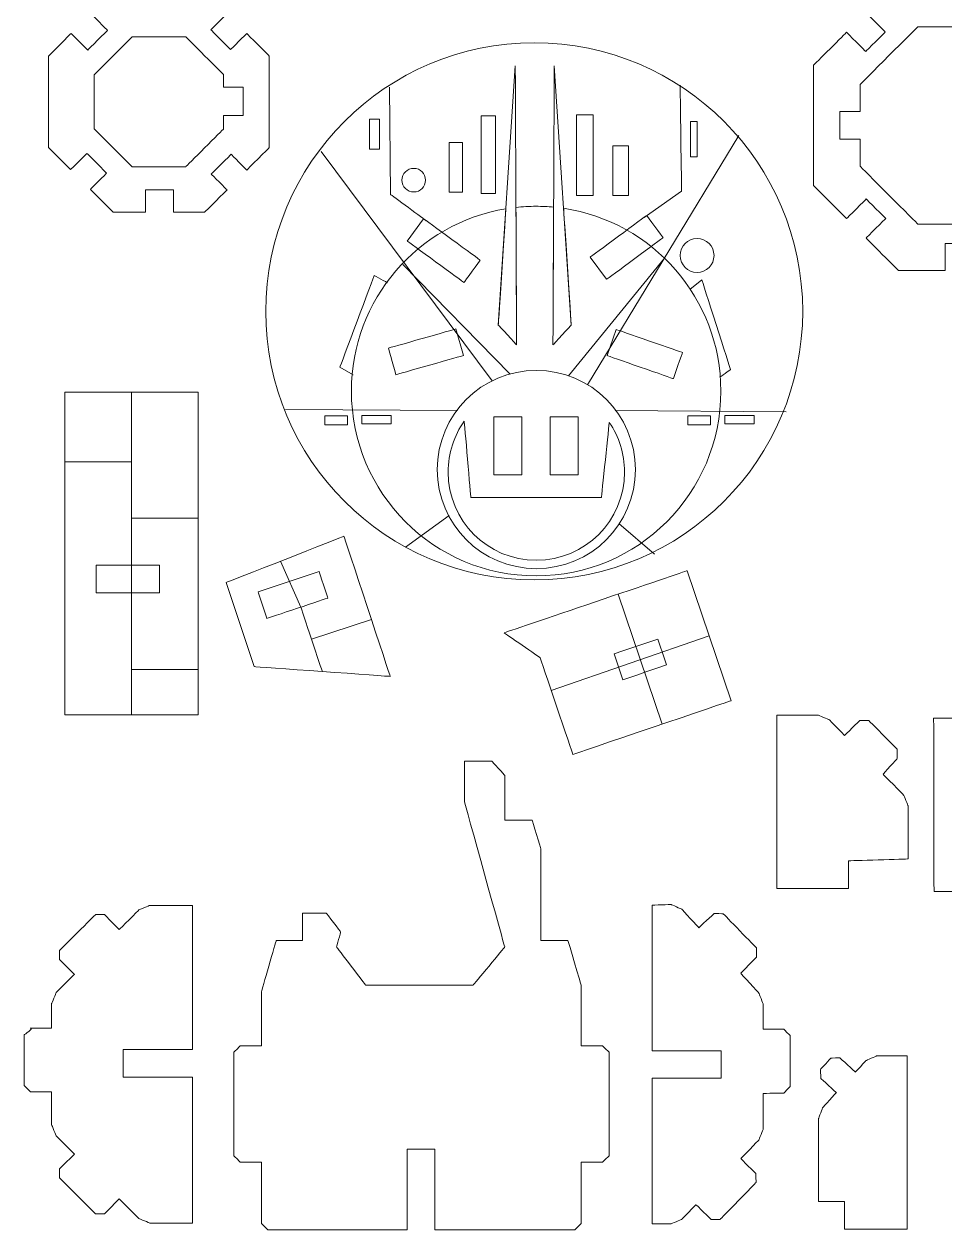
# Model space of a CAD drawing. Header units: centimetres. Extents: x -388 to 387, y -439 to 439.
# Drawn here: x -254.7 to -144.6, y -372.5 to -228.4 of the extents above; entities that cross this region are included whole.
import ezdxf

# ---------------------------------------------------------------- set-up
doc = ezdxf.new("R2010")
doc.units = ezdxf.units.CM
doc.header["$MEASUREMENT"] = 0
doc.layers.add('Layer 1', color=7, linetype='Continuous')

msp = doc.modelspace()

# ---------------------------------------------------------------- linework, layer by layer
at = {"layer": 'Layer 1', "color": 114, "lineweight": 20}
for points in [[(-213.418, -243.3103), (-212.2274, -243.3103), (-212.2274, -239.7385), (-213.418, -239.7385), (-213.418, -243.3103)], [(-200.057, -248.602), (-198.3372, -248.602), (-198.3372, -239.3416), (-200.057, -239.3416), (-200.057, -248.602)], [(-188.6799, -248.8665), (-186.6955, -248.8665), (-186.6955, -239.2093), (-188.6799, -239.2093), (-188.6799, -248.8665)], [(-175.0534, -244.2363), (-174.2598, -244.2363), (-174.2598, -240.0031), (-175.0534, -240.0031), (-175.0534, -244.2363)], [(-203.8933, -248.4697), (-202.3059, -248.4697), (-202.3059, -242.5165), (-203.8933, -242.5165), (-203.8933, -248.4697)], [(-184.3143, -248.8665), (-182.4623, -248.8665), (-182.4623, -242.9135), (-184.3143, -242.9135), (-184.3143, -248.8665)], [(-218.7759, -276.2511), (-216.0639, -276.2511), (-216.0639, -275.1927), (-218.7759, -275.1927), (-218.7759, -276.2511)], [(-214.3441, -276.1188), (-210.8383, -276.1188), (-210.8383, -275.1266), (-214.3441, -275.1266), (-214.3441, -276.1188)], [(-175.3842, -276.2511), (-172.6722, -276.2511), (-172.6722, -275.1927), (-175.3842, -275.1927), (-175.3842, -276.2511)], [(-170.9524, -276.1188), (-167.4466, -276.1188), (-167.4466, -275.1266), (-170.9524, -275.1266), (-170.9524, -276.1188)]]:
    msp.add_lwpolyline(points, close=True, dxfattribs=at)
at = {"layer": 'Layer 1', "color": 240, "lineweight": 20}
for points in [[(-198.5581, -282.2292), (-195.2193, -282.2292), (-195.2193, -275.3084), (-198.5581, -275.3084), (-198.5581, -282.2292)], [(-191.8095, -282.2292), (-188.4707, -282.2292), (-188.4707, -275.3084), (-191.8095, -275.3084), (-191.8095, -282.2292)]]:
    msp.add_lwpolyline(points, close=True, dxfattribs=at)
at = {"layer": 'Layer 1', "color": 250, "lineweight": 20}
msp.add_ellipse((-193.725, -262.6916), major_axis=(0, 32.0897), ratio=1, dxfattribs=at)
at = {"layer": 'Layer 1', "color": 114, "lineweight": 20}
for centre, major_axis in [((-208.1268, -247.0145), (0, 1.4106)), ((-174.2601, -256.0103), (0, 2.0237)), ((-193.4757, -281.5943), (0, 11.8468))]:
    msp.add_ellipse(centre, major_axis=major_axis, ratio=1, dxfattribs=at)
at = {"layer": 'Layer 1', "color": 250, "lineweight": 20}
for points, knots in [([(-144.6127, -226.3257), (-144.6127, -226.3257), (-144.6127, -223.1228), (-144.6127, -223.1228), (-144.6127, -223.1228), (-144.6127, -223.1228), (-150.1744, -223.1228), (-150.1744, -223.1228), (-150.1744, -223.1228), (-150.1744, -223.1228), (-154.0592, -227.0076), (-154.0592, -227.0076), (-154.0592, -227.0076), (-154.0592, -227.0076), (-151.7598, -229.307), (-151.7598, -229.307), (-151.7598, -229.307), (-151.7598, -229.307), (-154.0946, -231.6418), (-154.0946, -231.6418), (-154.0946, -231.6418), (-154.0946, -231.6418), (-156.394, -229.3424), (-156.394, -229.3424), (-156.394, -229.3424), (-156.394, -229.3424), (-160.3371, -233.2855), (-160.3371, -233.2855), (-160.3371, -233.2855), (-160.3371, -233.2855), (-160.3371, -247.6578), (-160.3371, -247.6578), (-160.3371, -247.6578), (-160.3371, -247.6578), (-156.3886, -251.6063), (-156.3886, -251.6063), (-156.3886, -251.6063), (-156.3886, -251.6063), (-154.0433, -249.261), (-154.0433, -249.261), (-154.0433, -249.261), (-154.0433, -249.261), (-151.7085, -251.5959), (-151.7085, -251.5959), (-151.7085, -251.5959), (-151.7085, -251.5959), (-154.0538, -253.9411), (-154.0538, -253.9411), (-154.0538, -253.9411), (-154.0538, -253.9411), (-150.1744, -257.8205), (-150.1744, -257.8205), (-150.1744, -257.8205), (-150.1744, -257.8205), (-144.6127, -257.8205), (-144.6127, -257.8205), (-144.6127, -257.8205), (-144.6127, -257.8205), (-144.6127, -254.5953), (-144.6127, -254.5953), (-144.6127, -254.5953), (-144.6127, -254.5953), (-141.3108, -254.5953), (-141.3108, -254.5953), (-141.3108, -254.5953), (-141.3108, -254.5953), (-141.3108, -257.8205), (-141.3108, -257.8205), (-141.3108, -257.8205), (-141.3108, -257.8205), (-135.8021, -257.8205), (-135.8021, -257.8205), (-135.8021, -257.8205), (-135.8021, -257.8205), (-131.859, -253.8775), (-131.859, -253.8775), (-131.859, -253.8775), (-131.859, -253.8775), (-134.1051, -251.6314), (-134.1051, -251.6314), (-134.1051, -251.6314), (-134.1051, -251.6314), (-131.7702, -249.2966), (-131.7702, -249.2966), (-131.7702, -249.2966), (-131.7702, -249.2966), (-129.5242, -251.5426), (-129.5242, -251.5426), (-129.5242, -251.5426), (-129.5242, -251.5426), (-125.6393, -247.6578), (-125.6393, -247.6578), (-125.6393, -247.6578), (-125.6393, -247.6578), (-125.6393, -242.1226), (-125.6393, -242.1226), (-125.6393, -242.1226), (-125.6393, -242.1226), (-125.4635, -242.1226), (-125.4635, -242.1226), (-125.4635, -242.1226), (-125.4635, -242.1226), (-125.4635, -238.8207), (-125.4635, -238.8207), (-125.4635, -238.8207), (-125.4635, -238.8207), (-125.6393, -238.8207), (-125.6393, -238.8207), (-125.6393, -238.8207), (-125.6393, -238.8207), (-125.6393, -233.2855), (-125.6393, -233.2855), (-125.6393, -233.2855), (-125.6393, -233.2855), (-129.5187, -229.4061), (-129.5187, -229.4061), (-129.5187, -229.4061), (-129.5187, -229.4061), (-131.7189, -231.6063), (-131.7189, -231.6063), (-131.7189, -231.6063), (-131.7189, -231.6063), (-134.0538, -229.2714), (-134.0538, -229.2714), (-134.0538, -229.2714), (-134.0538, -229.2714), (-131.8536, -227.0713), (-131.8536, -227.0713), (-131.8536, -227.0713), (-131.8536, -227.0713), (-135.8021, -223.1228), (-135.8021, -223.1228), (-135.8021, -223.1228), (-135.8021, -223.1228), (-141.3108, -223.1228), (-141.3108, -223.1228), (-141.3108, -223.1228), (-141.3108, -223.1228), (-141.3108, -226.3257), (-141.3108, -226.3257), (-141.3108, -226.3257), (-141.3108, -226.3257), (-144.6127, -226.3257), (-144.6127, -226.3257)], [0, 0, 0, 0, 0.02702703, 0.02702703, 0.02702703, 0.02702704, 0.05405405, 0.05405405, 0.05405405, 0.05405406, 0.08108108, 0.08108108, 0.08108108, 0.08108109, 0.10810811, 0.10810811, 0.10810811, 0.10810812, 0.13513514, 0.13513514, 0.13513514, 0.13513515, 0.16216216, 0.16216216, 0.16216216, 0.16216217, 0.18918919, 0.18918919, 0.18918919, 0.1891892, 0.21621622, 0.21621622, 0.21621622, 0.21621623, 0.24324324, 0.24324324, 0.24324324, 0.24324325, 0.27027027, 0.27027027, 0.27027027, 0.27027028, 0.2972973, 0.2972973, 0.2972973, 0.29729731, 0.32432432, 0.32432432, 0.32432432, 0.32432433, 0.35135135, 0.35135135, 0.35135135, 0.35135136, 0.37837838, 0.37837838, 0.37837838, 0.37837839, 0.40540541, 0.40540541, 0.40540541, 0.40540542, 0.43243243, 0.43243243, 0.43243243, 0.43243244, 0.45945946, 0.45945946, 0.45945946, 0.45945947, 0.48648649, 0.48648649, 0.48648649, 0.4864865, 0.51351351, 0.51351351, 0.51351351, 0.51351352, 0.54054054, 0.54054054, 0.54054054, 0.54054055, 0.56756757, 0.56756757, 0.56756757, 0.56756758, 0.59459459, 0.59459459, 0.59459459, 0.5945946, 0.62162162, 0.62162162, 0.62162162, 0.62162163, 0.64864865, 0.64864865, 0.64864865, 0.64864866, 0.67567568, 0.67567568, 0.67567568, 0.67567569, 0.7027027, 0.7027027, 0.7027027, 0.70270271, 0.72972973, 0.72972973, 0.72972973, 0.72972974, 0.75675676, 0.75675676, 0.75675676, 0.75675677, 0.78378378, 0.78378378, 0.78378378, 0.78378379, 0.81081081, 0.81081081, 0.81081081, 0.81081082, 0.83783784, 0.83783784, 0.83783784, 0.83783785, 0.86486486, 0.86486486, 0.86486486, 0.86486487, 0.89189189, 0.89189189, 0.89189189, 0.8918919, 0.91891892, 0.91891892, 0.91891892, 0.91891893, 0.94594595, 0.94594595, 0.94594595, 0.94594596, 1, 1, 1, 1]), ([(-247.1017, -231.4653), (-247.1017, -231.4653), (-249.0765, -229.4719), (-249.0765, -229.4719), (-249.0765, -229.4719), (-249.0765, -229.4719), (-251.7875, -232.1829), (-251.7875, -232.1829), (-251.7875, -232.1829), (-251.7875, -232.1829), (-251.7875, -243.1158), (-251.7875, -243.1158), (-251.7875, -243.1158), (-251.7875, -243.1158), (-249.152, -245.7512), (-249.152, -245.7512), (-249.152, -245.7512), (-249.152, -245.7512), (-247.1942, -243.8117), (-247.1942, -243.8117), (-247.1942, -243.8117), (-247.1942, -243.8117), (-244.8434, -246.1846), (-244.8434, -246.1846), (-244.8434, -246.1846), (-244.8434, -246.1846), (-246.7902, -248.1131), (-246.7902, -248.1131), (-246.7902, -248.1131), (-246.7902, -248.1131), (-244.0567, -250.8466), (-244.0567, -250.8466), (-244.0567, -250.8466), (-244.0567, -250.8466), (-240.2074, -250.8466), (-240.2074, -250.8466), (-240.2074, -250.8466), (-240.2074, -250.8466), (-240.2074, -248.1721), (-240.2074, -248.1721), (-240.2074, -248.1721), (-240.2074, -248.1721), (-236.8673, -248.1721), (-236.8673, -248.1721), (-236.8673, -248.1721), (-236.8673, -248.1721), (-236.8673, -250.8466), (-236.8673, -250.8466), (-236.8673, -250.8466), (-236.8673, -250.8466), (-233.1238, -250.8466), (-233.1238, -250.8466), (-233.1238, -250.8466), (-233.1238, -250.8466), (-230.4523, -248.175), (-230.4523, -248.175), (-230.4523, -248.175), (-230.4523, -248.175), (-232.3318, -246.2778), (-232.3318, -246.2778), (-232.3318, -246.2778), (-232.3318, -246.2778), (-229.9588, -243.9271), (-229.9588, -243.9271), (-229.9588, -243.9271), (-229.9588, -243.9271), (-228.0904, -245.8131), (-228.0904, -245.8131), (-228.0904, -245.8131), (-228.0904, -245.8131), (-225.3931, -243.1158), (-225.3931, -243.1158), (-225.3931, -243.1158), (-225.3931, -243.1158), (-225.3931, -232.1829), (-225.3931, -232.1829), (-225.3931, -232.1829), (-225.3931, -232.1829), (-228.087, -229.489), (-228.087, -229.489), (-228.087, -229.489), (-228.087, -229.489), (-230.0309, -231.4146), (-230.0309, -231.4146), (-230.0309, -231.4146), (-230.0309, -231.4146), (-232.3816, -229.0417), (-232.3816, -229.0417), (-232.3816, -229.0417), (-232.3816, -229.0417), (-230.4489, -227.1271), (-230.4489, -227.1271), (-230.4489, -227.1271), (-230.4489, -227.1271), (-233.1238, -224.4522), (-233.1238, -224.4522), (-233.1238, -224.4522), (-233.1238, -224.4522), (-236.9354, -224.4522), (-236.9354, -224.4522), (-236.9354, -224.4522), (-236.9354, -224.4522), (-236.9354, -227.2541), (-236.9354, -227.2541), (-236.9354, -227.2541), (-236.9354, -227.2541), (-240.2755, -227.2541), (-240.2755, -227.2541), (-240.2755, -227.2541), (-240.2755, -227.2541), (-240.2755, -224.4522), (-240.2755, -224.4522), (-240.2755, -224.4522), (-240.2755, -224.4522), (-244.0567, -224.4522), (-244.0567, -224.4522), (-244.0567, -224.4522), (-244.0567, -224.4522), (-246.7146, -227.11), (-246.7146, -227.11), (-246.7146, -227.11), (-246.7146, -227.11), (-244.7288, -229.1145), (-244.7288, -229.1145), (-244.7288, -229.1145), (-244.7288, -229.1145), (-247.1017, -231.4653), (-247.1017, -231.4653)], [0, 0, 0, 0, 0.03030303, 0.03030303, 0.03030303, 0.03030304, 0.06060606, 0.06060606, 0.06060606, 0.06060607, 0.09090909, 0.09090909, 0.09090909, 0.0909091, 0.12121212, 0.12121212, 0.12121212, 0.12121213, 0.15151515, 0.15151515, 0.15151515, 0.15151516, 0.18181818, 0.18181818, 0.18181818, 0.18181819, 0.21212121, 0.21212121, 0.21212121, 0.21212122, 0.24242424, 0.24242424, 0.24242424, 0.24242425, 0.27272727, 0.27272727, 0.27272727, 0.27272728, 0.3030303, 0.3030303, 0.3030303, 0.30303031, 0.33333333, 0.33333333, 0.33333333, 0.33333334, 0.36363636, 0.36363636, 0.36363636, 0.36363637, 0.39393939, 0.39393939, 0.39393939, 0.3939394, 0.42424242, 0.42424242, 0.42424242, 0.42424243, 0.45454545, 0.45454545, 0.45454545, 0.45454546, 0.48484848, 0.48484848, 0.48484848, 0.48484849, 0.51515152, 0.51515152, 0.51515152, 0.51515153, 0.54545455, 0.54545455, 0.54545455, 0.54545456, 0.57575758, 0.57575758, 0.57575758, 0.57575759, 0.60606061, 0.60606061, 0.60606061, 0.60606062, 0.63636364, 0.63636364, 0.63636364, 0.63636365, 0.66666667, 0.66666667, 0.66666667, 0.66666668, 0.6969697, 0.6969697, 0.6969697, 0.69696971, 0.72727273, 0.72727273, 0.72727273, 0.72727274, 0.75757576, 0.75757576, 0.75757576, 0.75757577, 0.78787879, 0.78787879, 0.78787879, 0.7878788, 0.81818182, 0.81818182, 0.81818182, 0.81818183, 0.84848485, 0.84848485, 0.84848485, 0.84848486, 0.87878788, 0.87878788, 0.87878788, 0.87878789, 0.90909091, 0.90909091, 0.90909091, 0.90909092, 0.93939394, 0.93939394, 0.93939394, 0.93939395, 1, 1, 1, 1]), ([(-249.8238, -272.3617), (-249.8238, -272.3617), (-233.88, -272.3617), (-233.88, -272.3617), (-233.88, -272.3617), (-233.88, -272.3617), (-233.88, -310.9027), (-233.88, -310.9027), (-233.88, -310.9027), (-233.88, -310.9027), (-249.8238, -310.9027), (-249.8238, -310.9027), (-249.8238, -310.9027), (-249.8238, -310.9027), (-249.8238, -272.3617), (-249.8238, -272.3617)], [0, 0, 0, 0, 0.2, 0.2, 0.2, 0.20000001, 0.4, 0.4, 0.4, 0.40000001, 0.6, 0.6, 0.6, 0.60000001, 1, 1, 1, 1]), ([(-230.5337, -295.0935), (-230.5337, -295.0935), (-227.1934, -305.1441), (-227.1934, -305.1441), (-227.1934, -305.1441), (-227.1934, -305.1441), (-210.9377, -306.3165), (-210.9377, -306.3165), (-210.9377, -306.3165), (-210.9377, -306.3165), (-216.4732, -289.5682), (-216.4732, -289.5682), (-216.4732, -289.5682), (-216.4732, -289.5682), (-230.5337, -295.0935), (-230.5337, -295.0935)], [0, 0, 0, 0, 0.2, 0.2, 0.2, 0.20000001, 0.4, 0.4, 0.4, 0.40000001, 0.6, 0.6, 0.6, 0.60000001, 1, 1, 1, 1]), ([(-175.4611, -293.686), (-175.4611, -293.686), (-170.1891, -309.2159), (-170.1891, -309.2159), (-170.1891, -309.2159), (-170.1891, -309.2159), (-189.0995, -315.6353), (-189.0995, -315.6353), (-189.0995, -315.6353), (-189.0995, -315.6353), (-193.0238, -304.075), (-193.0238, -304.075), (-193.0238, -304.075), (-193.0238, -304.075), (-197.3318, -301.1104), (-197.3318, -301.1104), (-197.3318, -301.1104), (-197.3318, -301.1104), (-175.4611, -293.686), (-175.4611, -293.686)], [0, 0, 0, 0, 0.16666667, 0.16666667, 0.16666667, 0.16666668, 0.33333333, 0.33333333, 0.33333333, 0.33333334, 0.5, 0.5, 0.5, 0.50000001, 0.66666667, 0.66666667, 0.66666667, 0.66666668, 1, 1, 1, 1]), ([(-164.7143, -331.6489), (-164.7143, -331.6489), (-164.7143, -310.9374), (-164.7143, -310.9374), (-164.7143, -310.9374), (-164.7143, -310.9374), (-159.788, -310.9374), (-159.788, -310.9374), (-159.788, -310.9374), (-159.788, -310.9374), (-158.4897, -311.4787), (-158.4897, -311.4787), (-158.4897, -311.4787), (-158.4897, -311.4787), (-156.6217, -313.3641), (-156.6217, -313.3641), (-156.6217, -313.3641), (-156.6217, -313.3641), (-154.8156, -311.5747), (-154.8156, -311.5747), (-154.8156, -311.5747), (-154.8156, -311.5747), (-153.738, -311.5797), (-153.738, -311.5797), (-153.738, -311.5797), (-153.738, -311.5797), (-150.3537, -314.9954), (-150.3537, -314.9954), (-150.3537, -314.9954), (-150.3537, -314.9954), (-150.3255, -316.1046), (-150.3255, -316.1046), (-150.3255, -316.1046), (-150.3255, -316.1046), (-152.0248, -318.0037), (-152.0248, -318.0037), (-152.0248, -318.0037), (-152.0248, -318.0037), (-149.564, -320.4873), (-149.564, -320.4873), (-149.564, -320.4873), (-149.564, -320.4873), (-149.0277, -321.7906), (-149.0277, -321.7906), (-149.0277, -321.7906), (-149.0277, -321.7906), (-149.0277, -328.1302), (-149.0277, -328.1302), (-149.0277, -328.1302), (-149.0277, -328.1302), (-156.1668, -328.3469), (-156.1668, -328.3469), (-156.1668, -328.3469), (-156.1668, -328.3469), (-156.1668, -331.6489), (-156.1668, -331.6489), (-156.1668, -331.6489), (-156.1668, -331.6489), (-164.7143, -331.6489), (-164.7143, -331.6489)], [0, 0, 0, 0, 0.0625, 0.0625, 0.0625, 0.06250001, 0.125, 0.125, 0.125, 0.12500001, 0.1875, 0.1875, 0.1875, 0.18750001, 0.25, 0.25, 0.25, 0.25000001, 0.3125, 0.3125, 0.3125, 0.31250001, 0.375, 0.375, 0.375, 0.37500001, 0.4375, 0.4375, 0.4375, 0.43750001, 0.5, 0.5, 0.5, 0.50000001, 0.5625, 0.5625, 0.5625, 0.56250001, 0.625, 0.625, 0.625, 0.62500001, 0.6875, 0.6875, 0.6875, 0.68750001, 0.75, 0.75, 0.75, 0.75000001, 0.8125, 0.8125, 0.8125, 0.81250001, 0.875, 0.875, 0.875, 0.87500001, 1, 1, 1, 1]), ([(-145.9366, -332.0034), (-145.9366, -332.0034), (-138.7874, -332.0034), (-138.7874, -332.0034), (-138.7874, -332.0034), (-138.7874, -332.0034), (-138.7874, -328.7015), (-138.7874, -328.7015), (-138.7874, -328.7015), (-138.7874, -328.7015), (-132.892, -328.7015), (-132.892, -328.7015), (-132.892, -328.7015), (-132.892, -328.7015), (-132.892, -321.2768), (-132.892, -321.2768), (-132.892, -321.2768), (-132.892, -321.2768), (-133.4215, -319.9668), (-133.4215, -319.9668), (-133.4215, -319.9668), (-133.4215, -319.9668), (-134.5864, -318.761), (-134.5864, -318.761), (-134.5864, -318.761), (-134.5864, -318.761), (-132.8467, -316.9804), (-132.8467, -316.9804), (-132.8467, -316.9804), (-132.8467, -316.9804), (-132.8386, -315.8825), (-132.8386, -315.8825), (-132.8386, -315.8825), (-132.8386, -315.8825), (-137.0293, -311.4642), (-137.0293, -311.4642), (-137.0293, -311.4642), (-137.0293, -311.4642), (-138.1017, -311.4407), (-138.1017, -311.4407), (-138.1017, -311.4407), (-138.1017, -311.4407), (-139.9414, -313.2181), (-139.9414, -313.2181), (-139.9414, -313.2181), (-139.9414, -313.2181), (-141.2728, -311.8399), (-141.2728, -311.8399), (-141.2728, -311.8399), (-141.2728, -311.8399), (-142.5643, -311.2919), (-142.5643, -311.2919), (-142.5643, -311.2919), (-142.5643, -311.2919), (-145.9784, -311.2919), (-145.9784, -311.2919), (-145.9784, -311.2919), (-145.9784, -311.2919), (-145.9366, -332.0034), (-145.9366, -332.0034)], [0, 0, 0, 0, 0.0625, 0.0625, 0.0625, 0.06250001, 0.125, 0.125, 0.125, 0.12500001, 0.1875, 0.1875, 0.1875, 0.18750001, 0.25, 0.25, 0.25, 0.25000001, 0.3125, 0.3125, 0.3125, 0.31250001, 0.375, 0.375, 0.375, 0.37500001, 0.4375, 0.4375, 0.4375, 0.43750001, 0.5, 0.5, 0.5, 0.50000001, 0.5625, 0.5625, 0.5625, 0.56250001, 0.625, 0.625, 0.625, 0.62500001, 0.6875, 0.6875, 0.6875, 0.68750001, 0.75, 0.75, 0.75, 0.75000001, 0.8125, 0.8125, 0.8125, 0.81250001, 0.875, 0.875, 0.875, 0.87500001, 1, 1, 1, 1]), ([(-226.3225, -364.3557), (-226.3225, -364.3557), (-226.3225, -371.689), (-226.3225, -371.689), (-226.3225, -371.689), (-226.3225, -371.689), (-225.5605, -372.451), (-225.5605, -372.451), (-225.5605, -372.451), (-225.5605, -372.451), (-208.9129, -372.451), (-208.9129, -372.451), (-208.9129, -372.451), (-208.9129, -372.451), (-208.9129, -362.8094), (-208.9129, -362.8094), (-208.9129, -362.8094), (-208.9129, -362.8094), (-205.6109, -362.8094), (-205.6109, -362.8094), (-205.6109, -362.8094), (-205.6109, -362.8094), (-205.6109, -372.451), (-205.6109, -372.451), (-205.6109, -372.451), (-205.6109, -372.451), (-188.8791, -372.451), (-188.8791, -372.451), (-188.8791, -372.451), (-188.8791, -372.451), (-188.1171, -371.689), (-188.1171, -371.689), (-188.1171, -371.689), (-188.1171, -371.689), (-188.1171, -364.3557), (-188.1171, -364.3557), (-188.1171, -364.3557), (-188.1171, -364.3557), (-185.5502, -364.3557), (-185.5502, -364.3557), (-185.5502, -364.3557), (-185.5502, -364.3557), (-184.7882, -363.5937), (-184.7882, -363.5937), (-184.7882, -363.5937), (-184.7882, -363.5937), (-184.7882, -351.2283), (-184.7882, -351.2283), (-184.7882, -351.2283), (-184.7882, -351.2283), (-185.5502, -350.4663), (-185.5502, -350.4663), (-185.5502, -350.4663), (-185.5502, -350.4663), (-188.1171, -350.4663), (-188.1171, -350.4663), (-188.1171, -350.4663), (-188.1171, -350.4663), (-188.1171, -343.1987), (-188.1171, -343.1987), (-188.1171, -343.1987), (-188.1171, -343.1987), (-189.6951, -337.8769), (-189.6951, -337.8769), (-189.6951, -337.8769), (-189.6951, -337.8769), (-192.9456, -337.8769), (-192.9456, -337.8769), (-192.9456, -337.8769), (-192.9456, -337.8769), (-192.9456, -326.9148), (-192.9456, -326.9148), (-192.9456, -326.9148), (-192.9456, -326.9148), (-193.9655, -323.4753), (-193.9655, -323.4753), (-193.9655, -323.4753), (-193.9655, -323.4753), (-197.245, -323.4753), (-197.245, -323.4753), (-197.245, -323.4753), (-197.245, -323.4753), (-197.245, -318.1545), (-197.245, -318.1545), (-197.245, -318.1545), (-197.245, -318.1545), (-198.7963, -316.4344), (-198.7963, -316.4344), (-198.7963, -316.4344), (-198.7963, -316.4344), (-202.0803, -316.4344), (-202.0803, -316.4344), (-202.0803, -316.4344), (-202.0803, -316.4344), (-202.0803, -321.2598), (-202.0803, -321.2598), (-202.0803, -321.2598), (-202.0803, -321.2598), (-197.2528, -338.6423), (-197.2528, -338.6423), (-197.2528, -338.6423), (-197.2528, -338.6423), (-201.0115, -343.1987), (-201.0115, -343.1987), (-201.0115, -343.1987), (-201.0115, -343.1987), (-213.8787, -343.1987), (-213.8787, -343.1987), (-213.8787, -343.1987), (-213.8787, -343.1987), (-217.3649, -338.6423), (-217.3649, -338.6423), (-217.3649, -338.6423), (-217.3649, -338.6423), (-216.8658, -336.851), (-216.8658, -336.851), (-216.8658, -336.851), (-216.8658, -336.851), (-218.5847, -334.5877), (-218.5847, -334.5877), (-218.5847, -334.5877), (-218.5847, -334.5877), (-221.4085, -334.5877), (-221.4085, -334.5877), (-221.4085, -334.5877), (-221.4085, -334.5877), (-221.4085, -337.8769), (-221.4085, -337.8769), (-221.4085, -337.8769), (-221.4085, -337.8769), (-224.5687, -337.8769), (-224.5687, -337.8769), (-224.5687, -337.8769), (-224.5687, -337.8769), (-226.3225, -343.9607), (-226.3225, -343.9607), (-226.3225, -343.9607), (-226.3225, -343.9607), (-226.3225, -350.4663), (-226.3225, -350.4663), (-226.3225, -350.4663), (-226.3225, -350.4663), (-228.8625, -350.4663), (-228.8625, -350.4663), (-228.8625, -350.4663), (-228.8625, -350.4663), (-229.6245, -351.2283), (-229.6245, -351.2283), (-229.6245, -351.2283), (-229.6245, -351.2283), (-229.6245, -363.5937), (-229.6245, -363.5937), (-229.6245, -363.5937), (-229.6245, -363.5937), (-228.8625, -364.3557), (-228.8625, -364.3557), (-228.8625, -364.3557), (-228.8625, -364.3557), (-226.3225, -364.3557), (-226.3225, -364.3557)], [0, 0, 0, 0, 0.02439024, 0.02439024, 0.02439024, 0.02439025, 0.04878049, 0.04878049, 0.04878049, 0.0487805, 0.07317073, 0.07317073, 0.07317073, 0.07317074, 0.09756098, 0.09756098, 0.09756098, 0.09756099, 0.12195122, 0.12195122, 0.12195122, 0.12195123, 0.14634146, 0.14634146, 0.14634146, 0.14634147, 0.17073171, 0.17073171, 0.17073171, 0.17073172, 0.19512195, 0.19512195, 0.19512195, 0.19512196, 0.2195122, 0.2195122, 0.2195122, 0.21951221, 0.24390244, 0.24390244, 0.24390244, 0.24390245, 0.26829268, 0.26829268, 0.26829268, 0.26829269, 0.29268293, 0.29268293, 0.29268293, 0.29268294, 0.31707317, 0.31707317, 0.31707317, 0.31707318, 0.34146341, 0.34146341, 0.34146341, 0.34146342, 0.36585366, 0.36585366, 0.36585366, 0.36585367, 0.3902439, 0.3902439, 0.3902439, 0.39024391, 0.41463415, 0.41463415, 0.41463415, 0.41463416, 0.43902439, 0.43902439, 0.43902439, 0.4390244, 0.46341463, 0.46341463, 0.46341463, 0.46341464, 0.48780488, 0.48780488, 0.48780488, 0.48780489, 0.51219512, 0.51219512, 0.51219512, 0.51219513, 0.53658537, 0.53658537, 0.53658537, 0.53658538, 0.56097561, 0.56097561, 0.56097561, 0.56097562, 0.58536585, 0.58536585, 0.58536585, 0.58536586, 0.6097561, 0.6097561, 0.6097561, 0.60975611, 0.63414634, 0.63414634, 0.63414634, 0.63414635, 0.65853659, 0.65853659, 0.65853659, 0.6585366, 0.68292683, 0.68292683, 0.68292683, 0.68292684, 0.70731707, 0.70731707, 0.70731707, 0.70731708, 0.73170732, 0.73170732, 0.73170732, 0.73170733, 0.75609756, 0.75609756, 0.75609756, 0.75609757, 0.7804878, 0.7804878, 0.7804878, 0.78048781, 0.80487805, 0.80487805, 0.80487805, 0.80487806, 0.82926829, 0.82926829, 0.82926829, 0.8292683, 0.85365854, 0.85365854, 0.85365854, 0.85365855, 0.87804878, 0.87804878, 0.87804878, 0.87804879, 0.90243902, 0.90243902, 0.90243902, 0.90243903, 0.92682927, 0.92682927, 0.92682927, 0.92682928, 0.95121951, 0.95121951, 0.95121951, 0.95121952, 1, 1, 1, 1]), ([(-234.5786, -371.6393), (-234.5786, -371.6393), (-234.5786, -354.187), (-234.5786, -354.187), (-234.5786, -354.187), (-234.5786, -354.187), (-242.8644, -354.187), (-242.8644, -354.187), (-242.8644, -354.187), (-242.8644, -354.187), (-242.8644, -350.8851), (-242.8644, -350.8851), (-242.8644, -350.8851), (-242.8644, -350.8851), (-234.5786, -350.8851), (-234.5786, -350.8851), (-234.5786, -350.8851), (-234.5786, -350.8851), (-234.5786, -333.6713), (-234.5786, -333.6713), (-234.5786, -333.6713), (-234.5786, -333.6713), (-239.6834, -333.6713), (-239.6834, -333.6713), (-239.6834, -333.6713), (-239.6834, -333.6713), (-240.9842, -334.2101), (-240.9842, -334.2101), (-240.9842, -334.2101), (-240.9842, -334.2101), (-243.3312, -336.557), (-243.3312, -336.557), (-243.3312, -336.557), (-243.3312, -336.557), (-245.1058, -334.7825), (-245.1058, -334.7825), (-245.1058, -334.7825), (-245.1058, -334.7825), (-246.1834, -334.7825), (-246.1834, -334.7825), (-246.1834, -334.7825), (-246.1834, -334.7825), (-250.4718, -339.0709), (-250.4718, -339.0709), (-250.4718, -339.0709), (-250.4718, -339.0709), (-250.4718, -340.1486), (-250.4718, -340.1486), (-250.4718, -340.1486), (-250.4718, -340.1486), (-248.6973, -341.9231), (-248.6973, -341.9231), (-248.6973, -341.9231), (-248.6973, -341.9231), (-250.8773, -344.1031), (-250.8773, -344.1031), (-250.8773, -344.1031), (-250.8773, -344.1031), (-251.4161, -345.4039), (-251.4161, -345.4039), (-251.4161, -345.4039), (-251.4161, -345.4039), (-251.4161, -348.3624), (-251.4161, -348.3624), (-251.4161, -348.3624), (-251.4161, -348.3624), (-254.437, -348.3624), (-253.9453, -348.3624), (-253.9453, -348.3624), (-253.4536, -348.3624), (-254.7073, -349.1244), (-254.7073, -349.1244), (-254.7073, -349.1244), (-254.7073, -349.1244), (-254.7073, -355.1844), (-254.7073, -355.1844), (-254.7073, -355.1844), (-254.7073, -355.1844), (-253.9453, -355.9464), (-253.9453, -355.9464), (-253.9453, -355.9464), (-253.9453, -355.9464), (-251.4161, -355.9464), (-251.4161, -355.9464), (-251.4161, -355.9464), (-251.4161, -355.9464), (-251.4161, -359.9066), (-251.4161, -359.9066), (-251.4161, -359.9066), (-251.4161, -359.9066), (-250.8773, -361.2074), (-250.8773, -361.2074), (-250.8773, -361.2074), (-250.8773, -361.2074), (-248.6973, -363.3874), (-248.6973, -363.3874), (-248.6973, -363.3874), (-248.6973, -363.3874), (-250.4718, -365.162), (-250.4718, -365.162), (-250.4718, -365.162), (-250.4718, -365.162), (-250.4718, -366.2396), (-250.4718, -366.2396), (-250.4718, -366.2396), (-250.4718, -366.2396), (-246.1834, -370.5281), (-246.1834, -370.5281), (-246.1834, -370.5281), (-246.1834, -370.5281), (-245.1058, -370.5281), (-245.1058, -370.5281), (-245.1058, -370.5281), (-245.1058, -370.5281), (-243.3312, -368.7535), (-243.3312, -368.7535), (-243.3312, -368.7535), (-243.3312, -368.7535), (-240.9842, -371.1005), (-240.9842, -371.1005), (-240.9842, -371.1005), (-240.9842, -371.1005), (-239.6834, -371.6393), (-239.6834, -371.6393), (-239.6834, -371.6393), (-239.6834, -371.6393), (-234.5786, -371.6393), (-234.5786, -371.6393)], [0, 0, 0, 0, 0.03030303, 0.03030303, 0.03030303, 0.03030304, 0.06060606, 0.06060606, 0.06060606, 0.06060607, 0.09090909, 0.09090909, 0.09090909, 0.0909091, 0.12121212, 0.12121212, 0.12121212, 0.12121213, 0.15151515, 0.15151515, 0.15151515, 0.15151516, 0.18181818, 0.18181818, 0.18181818, 0.18181819, 0.21212121, 0.21212121, 0.21212121, 0.21212122, 0.24242424, 0.24242424, 0.24242424, 0.24242425, 0.27272727, 0.27272727, 0.27272727, 0.27272728, 0.3030303, 0.3030303, 0.3030303, 0.30303031, 0.33333333, 0.33333333, 0.33333333, 0.33333334, 0.36363636, 0.36363636, 0.36363636, 0.36363637, 0.39393939, 0.39393939, 0.39393939, 0.3939394, 0.42424242, 0.42424242, 0.42424242, 0.42424243, 0.45454545, 0.45454545, 0.45454545, 0.45454546, 0.48484848, 0.48484848, 0.48484848, 0.48484849, 0.51515152, 0.51515152, 0.51515152, 0.51515153, 0.54545455, 0.54545455, 0.54545455, 0.54545456, 0.57575758, 0.57575758, 0.57575758, 0.57575759, 0.60606061, 0.60606061, 0.60606061, 0.60606062, 0.63636364, 0.63636364, 0.63636364, 0.63636365, 0.66666667, 0.66666667, 0.66666667, 0.66666668, 0.6969697, 0.6969697, 0.6969697, 0.69696971, 0.72727273, 0.72727273, 0.72727273, 0.72727274, 0.75757576, 0.75757576, 0.75757576, 0.75757577, 0.78787879, 0.78787879, 0.78787879, 0.7878788, 0.81818182, 0.81818182, 0.81818182, 0.81818183, 0.84848485, 0.84848485, 0.84848485, 0.84848486, 0.87878788, 0.87878788, 0.87878788, 0.87878789, 0.90909091, 0.90909091, 0.90909091, 0.90909092, 0.93939394, 0.93939394, 0.93939394, 0.93939395, 1, 1, 1, 1]), ([(-179.614, -371.7424), (-179.614, -371.7424), (-177.3939, -371.7424), (-177.3939, -371.7424), (-177.3939, -371.7424), (-177.3939, -371.7424), (-176.1007, -371.1961), (-176.1007, -371.1961), (-176.1007, -371.1961), (-176.1007, -371.1961), (-174.3924, -369.4393), (-174.3924, -369.4393), (-174.3924, -369.4393), (-174.3924, -369.4393), (-172.5702, -371.2111), (-172.5702, -371.2111), (-172.5702, -371.2111), (-172.5702, -371.2111), (-171.4927, -371.1961), (-171.4927, -371.1961), (-171.4927, -371.1961), (-171.4927, -371.1961), (-167.2096, -366.7913), (-167.2096, -366.7913), (-167.2096, -366.7913), (-167.2096, -366.7913), (-167.2247, -365.7138), (-167.2247, -365.7138), (-167.2247, -365.7138), (-167.2247, -365.7138), (-169.0468, -363.9419), (-169.0468, -363.9419), (-169.0468, -363.9419), (-169.0468, -363.9419), (-166.8785, -361.712), (-166.8785, -361.712), (-166.8785, -361.712), (-166.8785, -361.712), (-166.3473, -360.4037), (-166.3473, -360.4037), (-166.3473, -360.4037), (-166.3473, -360.4037), (-166.3473, -356.1491), (-166.3473, -356.1491), (-166.3473, -356.1491), (-166.3473, -356.1491), (-163.904, -356.0966), (-163.904, -356.0966), (-163.904, -356.0966), (-163.904, -356.0966), (-163.142, -355.3346), (-163.142, -355.3346), (-163.142, -355.3346), (-163.142, -355.3346), (-163.142, -349.2386), (-163.142, -349.2386), (-163.142, -349.2386), (-163.142, -349.2386), (-163.904, -348.4766), (-163.904, -348.4766), (-163.904, -348.4766), (-163.904, -348.4766), (-166.3473, -348.4766), (-166.3473, -348.4766), (-166.3473, -348.4766), (-166.3473, -348.4766), (-166.3473, -345.4818), (-166.3473, -345.4818), (-166.3473, -345.4818), (-166.3473, -345.4818), (-166.8634, -344.1592), (-166.8634, -344.1592), (-166.8634, -344.1592), (-166.8634, -344.1592), (-169.0468, -341.7872), (-169.0468, -341.7872), (-169.0468, -341.7872), (-169.0468, -341.7872), (-167.1594, -339.8462), (-167.1594, -339.8462), (-167.1594, -339.8462), (-167.1594, -339.8462), (-167.1596, -338.7538), (-167.1596, -338.7538), (-167.1596, -338.7538), (-167.1596, -338.7538), (-171.1272, -334.6772), (-171.1272, -334.6772), (-171.1272, -334.6772), (-171.1272, -334.6772), (-172.2192, -334.6473), (-172.2192, -334.6473), (-172.2192, -334.6473), (-172.2192, -334.6473), (-174.0598, -336.3416), (-174.0598, -336.3416), (-174.0598, -336.3416), (-174.0598, -336.3416), (-176.0967, -334.1288), (-176.0967, -334.1288), (-176.0967, -334.1288), (-176.0967, -334.1288), (-177.3748, -333.5682), (-177.3748, -333.5682), (-177.3748, -333.5682), (-177.3748, -333.5682), (-179.6471, -333.6564), (-179.6471, -333.6564), (-179.6471, -333.6564), (-179.6471, -333.6564), (-179.6471, -351.0655), (-179.6471, -351.0655), (-179.6471, -351.0655), (-179.6471, -351.0655), (-171.378, -351.0655), (-171.378, -351.0655), (-171.378, -351.0655), (-171.378, -351.0655), (-171.378, -354.3334), (-171.378, -354.3334), (-171.378, -354.3334), (-171.378, -354.3334), (-179.614, -354.3334), (-179.614, -354.3334), (-179.614, -354.3334), (-179.614, -354.3334), (-179.614, -371.7424), (-179.614, -371.7424)], [0, 0, 0, 0, 0.03030303, 0.03030303, 0.03030303, 0.03030304, 0.06060606, 0.06060606, 0.06060606, 0.06060607, 0.09090909, 0.09090909, 0.09090909, 0.0909091, 0.12121212, 0.12121212, 0.12121212, 0.12121213, 0.15151515, 0.15151515, 0.15151515, 0.15151516, 0.18181818, 0.18181818, 0.18181818, 0.18181819, 0.21212121, 0.21212121, 0.21212121, 0.21212122, 0.24242424, 0.24242424, 0.24242424, 0.24242425, 0.27272727, 0.27272727, 0.27272727, 0.27272728, 0.3030303, 0.3030303, 0.3030303, 0.30303031, 0.33333333, 0.33333333, 0.33333333, 0.33333334, 0.36363636, 0.36363636, 0.36363636, 0.36363637, 0.39393939, 0.39393939, 0.39393939, 0.3939394, 0.42424242, 0.42424242, 0.42424242, 0.42424243, 0.45454545, 0.45454545, 0.45454545, 0.45454546, 0.48484848, 0.48484848, 0.48484848, 0.48484849, 0.51515152, 0.51515152, 0.51515152, 0.51515153, 0.54545455, 0.54545455, 0.54545455, 0.54545456, 0.57575758, 0.57575758, 0.57575758, 0.57575759, 0.60606061, 0.60606061, 0.60606061, 0.60606062, 0.63636364, 0.63636364, 0.63636364, 0.63636365, 0.66666667, 0.66666667, 0.66666667, 0.66666668, 0.6969697, 0.6969697, 0.6969697, 0.69696971, 0.72727273, 0.72727273, 0.72727273, 0.72727274, 0.75757576, 0.75757576, 0.75757576, 0.75757577, 0.78787879, 0.78787879, 0.78787879, 0.7878788, 0.81818182, 0.81818182, 0.81818182, 0.81818183, 0.84848485, 0.84848485, 0.84848485, 0.84848486, 0.87878788, 0.87878788, 0.87878788, 0.87878789, 0.90909091, 0.90909091, 0.90909091, 0.90909092, 0.93939394, 0.93939394, 0.93939394, 0.93939395, 1, 1, 1, 1]), ([(-159.4569, -354.3534), (-159.4569, -354.3534), (-159.5015, -353.2767), (-159.5015, -353.2767), (-159.5015, -353.2767), (-159.5015, -353.2767), (-158.2634, -351.9318), (-158.2634, -351.9318), (-158.2634, -351.9318), (-158.2634, -351.9318), (-157.1867, -351.8873), (-157.1867, -351.8873), (-157.1867, -351.8873), (-157.1867, -351.8873), (-155.3311, -353.5954), (-155.3311, -353.5954), (-155.3311, -353.5954), (-155.3311, -353.5954), (-154.0741, -352.2299), (-154.0741, -352.2299), (-154.0741, -352.2299), (-154.0741, -352.2299), (-152.8063, -351.6692), (-152.8063, -351.6692), (-152.8063, -351.6692), (-152.8063, -351.6692), (-149.1464, -351.6692), (-149.1464, -351.6692), (-149.1464, -351.6692), (-149.1464, -351.6692), (-149.1464, -372.3808), (-149.1464, -372.3808), (-149.1464, -372.3808), (-149.1464, -372.3808), (-156.6179, -372.3808), (-156.6179, -372.3808), (-156.6179, -372.3808), (-156.6179, -372.3808), (-156.6179, -369.0788), (-156.6179, -369.0788), (-156.6179, -369.0788), (-156.6179, -369.0788), (-159.7425, -369.0788), (-159.7425, -369.0788), (-159.7425, -369.0788), (-159.7425, -369.0788), (-159.7425, -359.1384), (-159.7425, -359.1384), (-159.7425, -359.1384), (-159.7425, -359.1384), (-159.2274, -357.8149), (-159.2274, -357.8149), (-159.2274, -357.8149), (-159.2274, -357.8149), (-157.6108, -356.0528), (-157.6108, -356.0528), (-157.6108, -356.0528), (-157.6108, -356.0528), (-159.4569, -354.3534), (-159.4569, -354.3534)], [0, 0, 0, 0, 0.0625, 0.0625, 0.0625, 0.06250001, 0.125, 0.125, 0.125, 0.12500001, 0.1875, 0.1875, 0.1875, 0.18750001, 0.25, 0.25, 0.25, 0.25000001, 0.3125, 0.3125, 0.3125, 0.31250001, 0.375, 0.375, 0.375, 0.37500001, 0.4375, 0.4375, 0.4375, 0.43750001, 0.5, 0.5, 0.5, 0.50000001, 0.5625, 0.5625, 0.5625, 0.56250001, 0.625, 0.625, 0.625, 0.62500001, 0.6875, 0.6875, 0.6875, 0.68750001, 0.75, 0.75, 0.75, 0.75000001, 0.8125, 0.8125, 0.8125, 0.81250001, 0.875, 0.875, 0.875, 0.87500001, 1, 1, 1, 1])]:
    msp.add_open_spline(points, degree=3, knots=knots, dxfattribs=at)
at = {"layer": 'Layer 1', "color": 240, "lineweight": 20}
for points, knots in [([(-154.7785, -238.8207), (-154.7785, -238.8207), (-154.7785, -235.588), (-154.7785, -235.588), (-154.7785, -235.588), (-154.7785, -235.588), (-147.8719, -228.6814), (-147.8719, -228.6814), (-147.8719, -228.6814), (-147.8719, -228.6814), (-138.1046, -228.6814), (-138.1046, -228.6814), (-138.1046, -228.6814), (-138.1046, -228.6814), (-131.1979, -235.588), (-131.1979, -235.588), (-131.1979, -235.588), (-131.1979, -235.588), (-131.1979, -238.8207), (-131.1979, -238.8207), (-131.1979, -238.8207), (-131.1979, -238.8207), (-128.6773, -238.8207), (-128.6773, -238.8207), (-128.6773, -238.8207), (-128.6773, -238.8207), (-128.6773, -242.0992), (-128.6773, -242.0992), (-128.6773, -242.0992), (-128.6773, -242.0992), (-131.1979, -242.0992), (-131.1979, -242.0992), (-131.1979, -242.0992), (-131.1979, -242.0992), (-131.1979, -245.3553), (-131.1979, -245.3553), (-131.1979, -245.3553), (-131.1979, -245.3553), (-138.1046, -252.2619), (-138.1046, -252.2619), (-138.1046, -252.2619), (-138.1046, -252.2619), (-147.8719, -252.2619), (-147.8719, -252.2619), (-147.8719, -252.2619), (-147.8719, -252.2619), (-154.7785, -245.3553), (-154.7785, -245.3553), (-154.7785, -245.3553), (-154.7785, -245.3553), (-154.7785, -242.0992), (-154.7785, -242.0992), (-154.7785, -242.0992), (-154.7785, -242.0992), (-157.1767, -242.0992), (-157.1767, -242.0992), (-157.1767, -242.0992), (-157.1767, -242.0992), (-157.1767, -238.8207), (-157.1767, -238.8207), (-157.1767, -238.8207), (-157.1767, -238.8207), (-154.7785, -238.8207), (-154.7785, -238.8207)], [0, 0, 0, 0, 0.05882353, 0.05882353, 0.05882353, 0.05882354, 0.11764706, 0.11764706, 0.11764706, 0.11764707, 0.17647059, 0.17647059, 0.17647059, 0.1764706, 0.23529412, 0.23529412, 0.23529412, 0.23529413, 0.29411765, 0.29411765, 0.29411765, 0.29411766, 0.35294118, 0.35294118, 0.35294118, 0.35294119, 0.41176471, 0.41176471, 0.41176471, 0.41176472, 0.47058824, 0.47058824, 0.47058824, 0.47058825, 0.52941176, 0.52941176, 0.52941176, 0.52941177, 0.58823529, 0.58823529, 0.58823529, 0.5882353, 0.64705882, 0.64705882, 0.64705882, 0.64705883, 0.70588235, 0.70588235, 0.70588235, 0.70588236, 0.76470588, 0.76470588, 0.76470588, 0.76470589, 0.82352941, 0.82352941, 0.82352941, 0.82352942, 0.88235294, 0.88235294, 0.88235294, 0.88235295, 1, 1, 1, 1]), ([(-246.352, -234.4344), (-246.352, -234.4344), (-241.8053, -229.8877), (-241.8053, -229.8877), (-241.8053, -229.8877), (-241.8053, -229.8877), (-235.3753, -229.8877), (-235.3753, -229.8877), (-235.3753, -229.8877), (-235.3753, -229.8877), (-230.8707, -234.3923), (-230.8707, -234.3923), (-230.8707, -234.3923), (-230.8707, -234.3923), (-230.8707, -235.9043), (-230.8707, -235.9043), (-230.8707, -235.9043), (-230.8707, -235.9043), (-228.5375, -235.9043), (-228.5375, -235.9043), (-228.5375, -235.9043), (-228.5375, -235.9043), (-228.5375, -239.3003), (-228.5375, -239.3003), (-228.5375, -239.3003), (-228.5375, -239.3003), (-230.8707, -239.3003), (-230.8707, -239.3003), (-230.8707, -239.3003), (-230.8707, -239.3003), (-230.8707, -240.9065), (-230.8707, -240.9065), (-230.8707, -240.9065), (-230.8707, -240.9065), (-235.3753, -245.4111), (-235.3753, -245.4111), (-235.3753, -245.4111), (-235.3753, -245.4111), (-241.8053, -245.4111), (-241.8053, -245.4111), (-241.8053, -245.4111), (-241.8053, -245.4111), (-246.352, -240.8643), (-246.352, -240.8643), (-246.352, -240.8643), (-246.352, -240.8643), (-246.352, -234.4344), (-246.352, -234.4344)], [0, 0, 0, 0, 0.07692308, 0.07692308, 0.07692308, 0.07692309, 0.15384615, 0.15384615, 0.15384615, 0.15384616, 0.23076923, 0.23076923, 0.23076923, 0.23076924, 0.30769231, 0.30769231, 0.30769231, 0.30769232, 0.38461538, 0.38461538, 0.38461538, 0.38461539, 0.46153846, 0.46153846, 0.46153846, 0.46153847, 0.53846154, 0.53846154, 0.53846154, 0.53846155, 0.61538462, 0.61538462, 0.61538462, 0.61538463, 0.69230769, 0.69230769, 0.69230769, 0.6923077, 0.76923077, 0.76923077, 0.76923077, 0.76923078, 0.84615385, 0.84615385, 0.84615385, 0.84615386, 1, 1, 1, 1]), ([(-208.8974, -254.3011), (-208.8974, -254.3011), (-206.9516, -251.6333), (-206.9516, -251.6333), (-206.9516, -251.6333), (-206.9516, -251.6333), (-200.1797, -256.5729), (-200.1797, -256.5729), (-200.1797, -256.5729), (-200.1797, -256.5729), (-202.1255, -259.2406), (-202.1255, -259.2406), (-202.1255, -259.2406), (-202.1255, -259.2406), (-208.8974, -254.3011), (-208.8974, -254.3011)], [0, 0, 0, 0, 0.2, 0.2, 0.2, 0.20000001, 0.4, 0.4, 0.4, 0.40000001, 0.6, 0.6, 0.6, 0.60000001, 1, 1, 1, 1]), ([(-185.0701, -258.8649), (-185.0701, -258.8649), (-187.0294, -256.2071), (-187.0294, -256.2071), (-187.0294, -256.2071), (-187.0294, -256.2071), (-180.2826, -251.2333), (-180.2826, -251.2333), (-180.2826, -251.2333), (-180.2826, -251.2333), (-178.3232, -253.8912), (-178.3232, -253.8912), (-178.3232, -253.8912), (-178.3232, -253.8912), (-185.0701, -258.8649), (-185.0701, -258.8649)], [0, 0, 0, 0, 0.2, 0.2, 0.2, 0.20000001, 0.4, 0.4, 0.4, 0.40000001, 0.6, 0.6, 0.6, 0.60000001, 1, 1, 1, 1]), ([(-203.0987, -264.7967), (-203.0987, -264.7967), (-202.1971, -267.9732), (-202.1971, -267.9732), (-202.1971, -267.9732), (-202.1971, -267.9732), (-210.2606, -270.2618), (-210.2606, -270.2618), (-210.2606, -270.2618), (-210.2606, -270.2618), (-211.1621, -267.0853), (-211.1621, -267.0853), (-211.1621, -267.0853), (-211.1621, -267.0853), (-203.0987, -264.7967), (-203.0987, -264.7967)], [0, 0, 0, 0, 0.2, 0.2, 0.2, 0.20000001, 0.4, 0.4, 0.4, 0.40000001, 0.6, 0.6, 0.6, 0.60000001, 1, 1, 1, 1]), ([(-183.9225, -264.8646), (-183.9225, -264.8646), (-185.0065, -267.9837), (-185.0065, -267.9837), (-185.0065, -267.9837), (-185.0065, -267.9837), (-177.0889, -270.7352), (-177.0889, -270.7352), (-177.0889, -270.7352), (-177.0889, -270.7352), (-176.005, -267.6163), (-176.005, -267.6163), (-176.005, -267.6163), (-176.005, -267.6163), (-183.9225, -264.8646), (-183.9225, -264.8646)], [0, 0, 0, 0, 0.2, 0.2, 0.2, 0.20000001, 0.4, 0.4, 0.4, 0.40000001, 0.6, 0.6, 0.6, 0.60000001, 1, 1, 1, 1]), ([(-193.4757, -292.4398), (-187.6516, -292.4398), (-182.9302, -287.7184), (-182.9302, -281.8943), (-182.9302, -281.8943), (-182.9302, -279.6942), (-183.6044, -277.6516), (-184.7568, -275.9613), (-184.7568, -275.9613), (-184.7568, -275.9613), (-185.6958, -284.9396), (-185.6958, -284.9396), (-185.6958, -284.9396), (-185.6958, -284.9396), (-201.3025, -284.9333), (-201.3025, -284.9333), (-201.3025, -284.9333), (-201.3025, -284.9333), (-202.0924, -275.8139), (-202.0924, -275.8139), (-202.0924, -275.8139), (-203.3073, -277.5323), (-204.0212, -279.6298), (-204.0212, -281.8943), (-204.0212, -281.8943), (-204.0212, -287.7184), (-199.2998, -292.4398), (-193.4757, -292.4398)], [0, 0, 0, 0, 0.125, 0.125, 0.125, 0.12500001, 0.25, 0.25, 0.25, 0.25000001, 0.375, 0.375, 0.375, 0.37500001, 0.5, 0.5, 0.5, 0.50000001, 0.625, 0.625, 0.625, 0.62500001, 0.75, 0.75, 0.75, 0.75000001, 1, 1, 1, 1]), ([(-246.1125, -293.0357), (-246.1125, -293.0357), (-246.1125, -296.344), (-246.1125, -296.344), (-246.1125, -296.344), (-246.1125, -296.344), (-238.5033, -296.344), (-238.5033, -296.344), (-238.5033, -296.344), (-238.5033, -296.344), (-238.5033, -293.0357), (-238.5033, -293.0357), (-238.5033, -293.0357), (-238.5033, -293.0357), (-246.1125, -293.0357), (-246.1125, -293.0357)], [0, 0, 0, 0, 0.2, 0.2, 0.2, 0.20000001, 0.4, 0.4, 0.4, 0.40000001, 0.6, 0.6, 0.6, 0.60000001, 1, 1, 1, 1]), ([(-226.7262, -296.2156), (-226.7262, -296.2156), (-219.4392, -293.7937), (-219.4392, -293.7937), (-219.4392, -293.7937), (-219.4392, -293.7937), (-218.3873, -296.9589), (-218.3873, -296.9589), (-218.3873, -296.9589), (-218.3873, -296.9589), (-225.6744, -299.3807), (-225.6744, -299.3807), (-225.6744, -299.3807), (-225.6744, -299.3807), (-226.7262, -296.2156), (-226.7262, -296.2156)], [0, 0, 0, 0, 0.2, 0.2, 0.2, 0.20000001, 0.4, 0.4, 0.4, 0.40000001, 0.6, 0.6, 0.6, 0.60000001, 1, 1, 1, 1]), ([(-184.1754, -303.6191), (-184.1754, -303.6191), (-183.1258, -306.711), (-183.1258, -306.711), (-183.1258, -306.711), (-183.1258, -306.711), (-177.9101, -304.9404), (-177.9101, -304.9404), (-177.9101, -304.9404), (-177.9101, -304.9404), (-178.9597, -301.8485), (-178.9597, -301.8485), (-178.9597, -301.8485), (-178.9597, -301.8485), (-184.1754, -303.6191), (-184.1754, -303.6191)], [0, 0, 0, 0, 0.2, 0.2, 0.2, 0.20000001, 0.4, 0.4, 0.4, 0.40000001, 0.6, 0.6, 0.6, 0.60000001, 1, 1, 1, 1])]:
    msp.add_open_spline(points, degree=3, knots=knots, dxfattribs=at)
at = {"layer": 'Layer 1', "color": 114, "lineweight": 20}
for points, knots in [([(-195.9907, -233.3669), (-195.9907, -233.3669), (-198.0181, -264.3231), (-198.0181, -264.3231), (-198.0181, -264.3231), (-198.0181, -264.3231), (-195.8347, -266.7044), (-195.8347, -266.7044), (-195.8347, -266.7044), (-195.8347, -266.7044), (-195.9907, -233.3669), (-195.9907, -233.3669)], [0, 0, 0, 0, 0.25, 0.25, 0.25, 0.25000001, 0.5, 0.5, 0.5, 0.50000001, 1, 1, 1, 1]), ([(-191.3314, -233.3669), (-191.3314, -233.3669), (-189.304, -264.3231), (-189.304, -264.3231), (-189.304, -264.3231), (-189.304, -264.3231), (-191.4874, -266.7044), (-191.4874, -266.7044), (-191.4874, -266.7044), (-191.4874, -266.7044), (-191.3314, -233.3669), (-191.3314, -233.3669)], [0, 0, 0, 0, 0.25, 0.25, 0.25, 0.25000001, 0.5, 0.5, 0.5, 0.50000001, 1, 1, 1, 1]), ([(-211.0269, -235.9097), (-211.0269, -235.9097), (-210.9057, -248.7341), (-210.9057, -248.7341), (-210.9057, -248.7341), (-210.9057, -248.7341), (-206.6432, -251.8583), (-206.6432, -251.8583)], [0, 0, 0, 0, 0.33333333, 0.33333333, 0.33333333, 0.33333334, 1, 1, 1, 1]), ([(-180.5894, -251.4594), (-180.5894, -251.4594), (-176.113, -248.3372), (-176.113, -248.3372), (-176.113, -248.3372), (-176.113, -248.3372), (-176.2871, -235.682), (-176.2871, -235.682)], [0, 0, 0, 0, 0.33333333, 0.33333333, 0.33333333, 0.33333334, 1, 1, 1, 1]), ([(-193.5006, -294.3039), (-181.3044, -294.3039), (-171.4174, -284.4169), (-171.4174, -272.2206), (-171.4174, -272.2206), (-171.4174, -261.1402), (-179.5782, -251.9667), (-190.2171, -250.3807), (-190.2171, -250.3807), (-190.2171, -250.3807), (-189.304, -264.3231), (-189.304, -264.3231), (-189.304, -264.3231), (-189.304, -264.3231), (-191.4874, -266.7044), (-191.4874, -266.7044), (-191.4874, -266.7044), (-191.4874, -266.7044), (-191.4103, -250.2365), (-191.4103, -250.2365), (-191.4103, -250.2365), (-192.0984, -250.1716), (-192.7955, -250.1374), (-193.5006, -250.1374), (-193.5006, -250.1374), (-194.3155, -250.1374), (-195.1198, -250.1824), (-195.9116, -250.2689), (-195.9116, -250.2689), (-195.9116, -250.2689), (-195.8347, -266.7044), (-195.8347, -266.7044), (-195.8347, -266.7044), (-195.8347, -266.7044), (-198.0181, -264.3231), (-198.0181, -264.3231), (-198.0181, -264.3231), (-198.0181, -264.3231), (-197.1084, -250.4324), (-197.1084, -250.4324), (-197.1084, -250.4324), (-207.5883, -252.1548), (-215.5839, -261.2532), (-215.5839, -272.2206), (-215.5839, -272.2206), (-215.5839, -284.4169), (-205.6969, -294.3039), (-193.5006, -294.3039)], [0, 0, 0, 0, 0.07692308, 0.07692308, 0.07692308, 0.07692309, 0.15384615, 0.15384615, 0.15384615, 0.15384616, 0.23076923, 0.23076923, 0.23076923, 0.23076924, 0.30769231, 0.30769231, 0.30769231, 0.30769232, 0.38461538, 0.38461538, 0.38461538, 0.38461539, 0.46153846, 0.46153846, 0.46153846, 0.46153847, 0.53846154, 0.53846154, 0.53846154, 0.53846155, 0.61538462, 0.61538462, 0.61538462, 0.61538463, 0.69230769, 0.69230769, 0.69230769, 0.6923077, 0.76923077, 0.76923077, 0.76923077, 0.76923078, 0.84615385, 0.84615385, 0.84615385, 0.84615386, 1, 1, 1, 1]), ([(-215.3867, -270.2966), (-215.3867, -270.2966), (-216.9564, -269.3721), (-216.9564, -269.3721), (-216.9564, -269.3721), (-216.9564, -269.3721), (-212.8554, -258.3919), (-212.8554, -258.3919), (-212.8554, -258.3919), (-212.8554, -258.3919), (-211.2688, -259.2691), (-211.2688, -259.2691)], [0, 0, 0, 0, 0.25, 0.25, 0.25, 0.25000001, 0.5, 0.5, 0.5, 0.50000001, 1, 1, 1, 1]), ([(-175.1155, -260.0863), (-175.1155, -260.0863), (-173.697, -258.921), (-173.697, -258.921), (-173.697, -258.921), (-173.697, -258.921), (-170.2574, -269.6367), (-170.2574, -269.6367), (-170.2574, -269.6367), (-170.2574, -269.6367), (-171.5434, -270.5648), (-171.5434, -270.5648)], [0, 0, 0, 0, 0.25, 0.25, 0.25, 0.25000001, 0.5, 0.5, 0.5, 0.50000001, 1, 1, 1, 1]), ([(-224.0492, -292.5454), (-224.0492, -292.5454), (-221.6233, -298.0343), (-221.6233, -298.0343), (-221.6233, -298.0343), (-221.6233, -298.0343), (-219.0656, -305.7303), (-219.0656, -305.7303)], [0, 0, 0, 0, 0.33333333, 0.33333333, 0.33333333, 0.33333334, 1, 1, 1, 1])]:
    msp.add_open_spline(points, degree=3, knots=knots, dxfattribs=at)
for points in [[(-187.3405, -271.4579), (-187.3405, -271.4579), (-169.2697, -241.6873), (-169.2697, -241.6873)], [(-198.7407, -270.9788), (-198.7407, -270.9788), (-219.2118, -243.5983), (-219.2118, -243.5983)], [(-189.6125, -270.3916), (-189.6125, -270.3916), (-178.1725, -256.3235), (-178.1725, -256.3235)], [(-196.6422, -270.1754), (-196.6422, -270.1754), (-209.4441, -257.075), (-209.4441, -257.075)], [(-241.8519, -272.3617), (-241.8519, -272.3617), (-241.8519, -310.9027), (-241.8519, -310.9027)], [(-202.895, -274.5209), (-202.895, -274.5209), (-223.4429, -274.4066), (-223.4429, -274.4066)], [(-184.0346, -274.55), (-184.0346, -274.55), (-163.6217, -274.7116), (-163.6217, -274.7116)], [(-249.8238, -280.6881), (-249.8238, -280.6881), (-241.8519, -280.6881), (-241.8519, -280.6881)], [(-241.8519, -287.3909), (-241.8519, -287.3909), (-233.88, -287.3909), (-233.88, -287.3909)], [(-203.8895, -287.1032), (-203.8895, -287.1032), (-209.124, -290.8847), (-209.124, -290.8847)], [(-183.6201, -288.047), (-183.6201, -288.047), (-179.3676, -291.6995), (-179.3676, -291.6995)], [(-183.6906, -296.4796), (-183.6906, -296.4796), (-178.4187, -312.0095), (-178.4187, -312.0095)], [(-220.3445, -301.8823), (-220.3445, -301.8823), (-213.1854, -299.5161), (-213.1854, -299.5161)], [(-191.6981, -307.9802), (-191.6981, -307.9802), (-172.8251, -301.451), (-172.8251, -301.451)], [(-241.8518, -305.4708), (-241.8518, -305.4708), (-233.88, -305.4708), (-233.88, -305.4708)]]:
    msp.add_open_spline(points, degree=3, dxfattribs=at)

doc.saveas('drawing.dxf')
